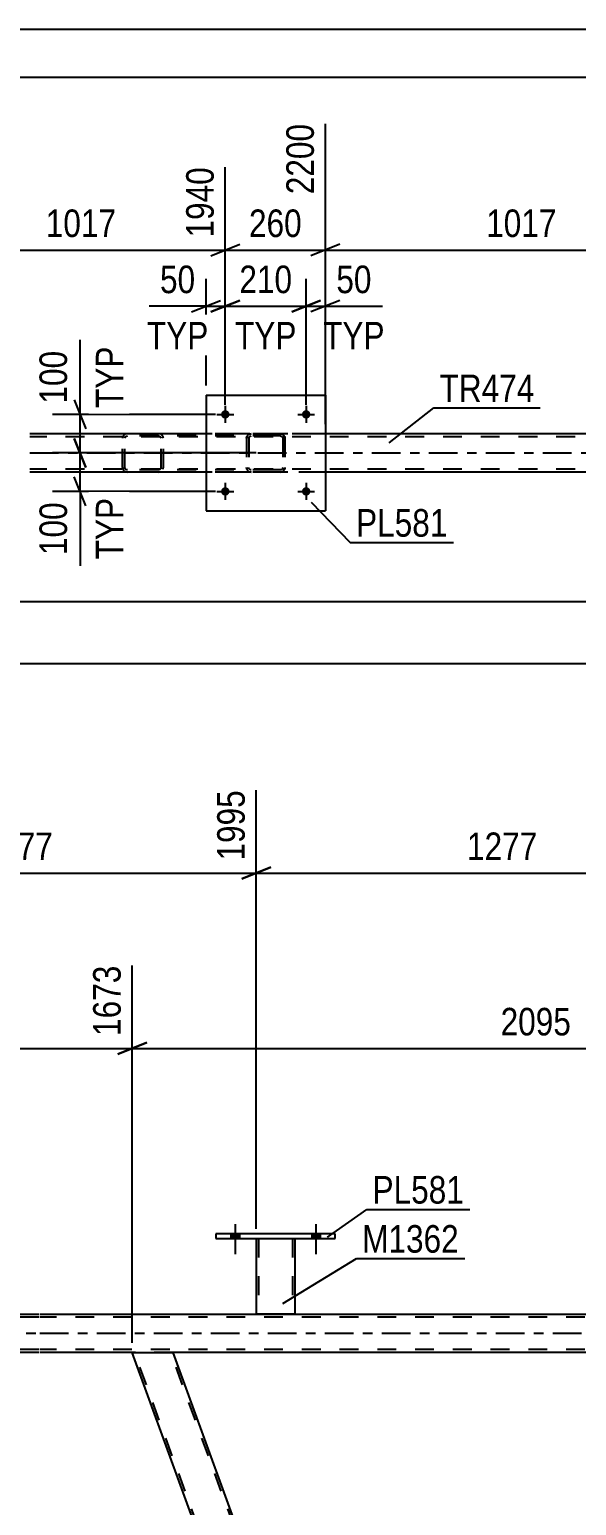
# Model space of a CAD drawing. Header units: millimetres. Extents: x 0 to 841, y 0 to 594.
# Drawn here: x 101.9 to 158.7, y 440.7 to 594 of the extents above; entities that cross this region are included whole.
import ezdxf

# ---------------------------------------------------------------- set-up
doc = ezdxf.new("R2010")
doc.units = ezdxf.units.MM
doc.linetypes.add('DXK_LINE_DOT2', pattern=[3.9198, 1.9599, -1.9599])
doc.linetypes.add('DXK_LINE_DOT3', pattern=[5.9187, 2.979, -0.9799, 0.9799, -0.9799])
doc.styles.add('Arial Narrow', font='ARIALN.TTF', dxfattribs={"height": 0.2})

# ---------------------------------------------------------------- blocks, each defined once
blk = doc.blocks.new('Unknown-814735472-1133')
at = {"color": 5, "linetype": 'Continuous'}
for p, q in [((841, 594), (0, 594)), ((836, 589), (5, 589))]:
    blk.add_line(p, q, dxfattribs=at)
blk = doc.blocks.new('Bolt-814735472-5138 - 5134')
at = {"linetype": 'Continuous'}
for points in [[(122.63, 554.01, -1), (121.75, 554.01, -1)], [(131.03, 554.01, -1), (130.15, 554.01, -1)]]:
    blk.add_hatch(color=1, dxfattribs=at).paths.add_polyline_path(points)
at = {"color": 1, "linetype": 'Continuous'}
for p, q in [((121.31, 554.01), (123.07, 554.01)), ((122.19, 554.89), (122.19, 553.13)), ((129.71, 554.01), (131.47, 554.01)), ((130.59, 554.89), (130.59, 553.13))]:
    blk.add_line(p, q, dxfattribs=at)
blk = doc.blocks.new('Bolt-814735472-5139 - 5134')
at = {"linetype": 'Continuous'}
for points in [[(122.63, 546.01, -1), (121.75, 546.01, -1)], [(131.03, 546.01, -1), (130.15, 546.01, -1)]]:
    blk.add_hatch(color=1, dxfattribs=at).paths.add_polyline_path(points)
at = {"color": 1, "linetype": 'Continuous'}
for p, q in [((121.31, 546.01), (123.07, 546.01)), ((122.19, 546.89), (122.19, 545.13)), ((129.71, 546.01), (131.47, 546.01)), ((130.59, 546.89), (130.59, 545.13))]:
    blk.add_line(p, q, dxfattribs=at)
blk = doc.blocks.new('Part-814735472-5174 - 5134')
at = {"color": 2, "linetype": 'Continuous'}
for p, q in [((120.19, 556.01), (120.19, 544.01)), ((120.19, 556.01), (132.59, 556.01)), ((132.59, 556.01), (132.59, 544.01)), ((120.19, 544.01), (132.59, 544.01))]:
    blk.add_line(p, q, dxfattribs=at)
blk = doc.blocks.new('Part-814735472-5175 - 5134')
at = {"color": 7, "linetype": 'DXK_LINE_DOT2'}
for p, q in [((124.39, 551.53), (124.43, 551.71)), ((124.43, 551.71), (124.39, 551.53)), ((124.39, 551.53), (124.39, 548.49)), ((124.63, 551.53), (124.65, 551.62)), ((124.63, 551.53), (124.63, 548.49)), ((124.65, 551.62), (124.7, 551.7)), ((124.69, 551.97), (124.87, 552.01)), ((124.87, 552.01), (124.69, 551.97)), ((124.7, 551.7), (124.78, 551.75)), ((124.78, 551.75), (124.87, 551.77)), ((127.91, 552.01), (124.87, 552.01)), ((127.91, 551.77), (124.87, 551.77)), ((127.91, 552.01), (128.1, 551.97)), ((128.1, 551.97), (127.91, 552.01)), ((127.91, 551.77), (128.01, 551.75)), ((128.01, 551.75), (128.08, 551.7)), ((128.08, 551.7), (128.14, 551.62)), ((128.14, 551.62), (128.15, 551.53)), ((128.15, 551.53), (128.15, 548.49)), ((128.36, 551.71), (128.39, 551.53)), ((128.39, 551.53), (128.36, 551.71)), ((128.39, 551.53), (128.39, 548.49)), ((124.43, 548.31), (124.39, 548.49)), ((124.39, 548.49), (124.43, 548.31)), ((124.65, 548.4), (124.63, 548.49)), ((124.7, 548.32), (124.65, 548.4)), ((124.87, 548.01), (124.69, 548.05)), ((124.69, 548.05), (124.87, 548.01)), ((124.78, 548.27), (124.7, 548.32)), ((124.87, 548.25), (124.78, 548.27)), ((127.91, 548.25), (124.87, 548.25)), ((127.91, 548.01), (124.87, 548.01)), ((128.01, 548.27), (127.91, 548.25)), ((128.1, 548.05), (127.91, 548.01)), ((127.91, 548.01), (128.1, 548.05)), ((128.08, 548.32), (128.01, 548.27)), ((128.14, 548.4), (128.08, 548.32)), ((128.15, 548.49), (128.14, 548.4)), ((128.39, 548.49), (128.36, 548.31)), ((128.36, 548.31), (128.39, 548.49))]:
    blk.add_line(p, q, dxfattribs=at)
at = {"color": 7, "linetype": 'DXK_LINE_DOT3'}
blk.add_line((126.39, 550.01), (126.39, 550.01), dxfattribs=at)
at = {"color": 7, "linetype": 'DXK_LINE_DOT2'}
for centre, start, end in [((124.87, 551.53), 112.5, 157.5), ((124.87, 551.53), 112.5, 157.5), ((127.91, 551.53), 22.5, 67.5), ((127.91, 551.53), 22.5, 67.5), ((124.87, 548.49), 202.5, 247.5), ((124.87, 548.49), 202.5, 247.5), ((127.91, 548.49), 292.5, 337.5), ((127.91, 548.49), 292.5, 337.5)]:
    blk.add_arc(centre, 0.48, start, end, dxfattribs=at)
blk = doc.blocks.new('Part-814735472-5275 - 5134')
at = {"color": 7, "linetype": 'DXK_LINE_DOT2'}
for p, q in [((111.53, 551.62), (111.51, 551.53)), ((111.51, 548.49), (111.51, 551.53)), ((111.55, 551.71), (111.53, 551.62)), ((111.77, 551.53), (111.79, 551.62)), ((111.77, 548.49), (111.77, 551.53)), ((111.79, 551.62), (111.84, 551.7)), ((112.02, 552.01), (111.83, 551.97)), ((111.84, 551.7), (111.93, 551.75)), ((111.93, 551.75), (112.02, 551.77)), ((127.01, 552.01), (112.02, 552.01)), ((127.01, 551.77), (112.02, 551.77)), ((115.46, 551.97), (115.26, 552.01)), ((115.26, 551.77), (115.36, 551.75)), ((115.36, 551.75), (115.44, 551.7)), ((115.44, 551.7), (115.5, 551.62)), ((115.5, 551.62), (115.52, 551.53)), ((115.52, 548.49), (115.52, 551.53)), ((115.75, 551.62), (115.73, 551.71)), ((115.77, 551.53), (115.75, 551.62)), ((115.77, 548.49), (115.77, 551.53)), ((111.51, 548.49), (111.53, 548.41)), ((111.53, 548.41), (111.55, 548.31)), ((111.79, 548.4), (111.77, 548.49)), ((111.84, 548.32), (111.79, 548.4)), ((111.83, 548.05), (112.02, 548.01)), ((111.93, 548.27), (111.84, 548.32)), ((112.02, 548.25), (111.93, 548.27)), ((127.01, 548.25), (112.02, 548.25)), ((127.01, 548.01), (112.02, 548.01)), ((115.36, 548.27), (115.26, 548.25)), ((115.26, 548.01), (115.46, 548.05)), ((115.44, 548.32), (115.36, 548.27)), ((115.5, 548.4), (115.44, 548.32)), ((115.52, 548.49), (115.5, 548.4)), ((115.73, 548.31), (115.75, 548.41)), ((115.75, 548.41), (115.77, 548.49))]:
    blk.add_line(p, q, dxfattribs=at)
for centre, start, end in [((112.01, 551.51), 110.7583, 155.68), ((115.28, 551.51), 24.32, 69.2417), ((112.01, 548.51), 204.32, 249.2417)]:
    blk.add_arc(centre, 0.496, start, end, dxfattribs=at)
blk = doc.blocks.new('Part-814735472-5334 - 5134')
at = {"color": 2, "linetype": 'Continuous'}
for p, q in [((120.19, 552.01), (101.91, 552.01)), ((171.27, 552.01), (132.59, 552.01)), ((120.19, 548.01), (101.91, 548.01)), ((171.27, 548.01), (132.59, 548.01))]:
    blk.add_line(p, q, dxfattribs=at)
at = {"color": 7, "linetype": 'DXK_LINE_DOT2'}
for p, q in [((766.09, 551.69), (101.91, 551.69)), ((766.09, 552.01), (120.19, 552.01)), ((132.59, 552.01), (120.19, 552.01)), ((766.09, 548.33), (101.91, 548.33)), ((762.86, 548.01), (101.91, 548.01)), ((132.59, 548.01), (120.19, 548.01))]:
    blk.add_line(p, q, dxfattribs=at)
at = {"color": 7, "linetype": 'DXK_LINE_DOT3'}
blk.add_line((101.91, 550.01), (766.09, 550.01), dxfattribs=at)
blk = doc.blocks.new('Bolt-814735472-3303 - 3299')
at = {"linetype": 'Continuous'}
for points in [[(122.77, 468.39), (123.65, 468.39), (123.65, 468.87), (122.77, 468.87)], [(131.17, 468.39), (132.05, 468.39), (132.05, 468.87), (131.17, 468.87)]]:
    blk.add_hatch(color=1, dxfattribs=at).paths.add_polyline_path(points)
at = {"color": 1, "linetype": 'Continuous'}
for p, q in [((123.21, 469.87), (123.21, 466.75)), ((131.61, 469.87), (131.61, 466.75)), ((122.77, 468.87), (122.77, 468.39)), ((123.65, 468.87), (123.65, 468.39)), ((131.17, 468.87), (131.17, 468.39)), ((132.05, 468.87), (132.05, 468.39))]:
    blk.add_line(p, q, dxfattribs=at)
blk = doc.blocks.new('Bolt-814735472-3304 - 3299')
at = {"linetype": 'Continuous'}
for points in [[(122.77, 468.39), (123.65, 468.39), (123.65, 468.87), (122.77, 468.87)], [(131.17, 468.39), (132.05, 468.39), (132.05, 468.87), (131.17, 468.87)]]:
    blk.add_hatch(color=1, dxfattribs=at).paths.add_polyline_path(points)
at = {"color": 1, "linetype": 'Continuous'}
for p, q in [((123.21, 469.87), (123.21, 466.75)), ((131.61, 469.87), (131.61, 466.75)), ((122.77, 468.87), (122.77, 468.39)), ((123.65, 468.87), (123.65, 468.39)), ((131.17, 468.87), (131.17, 468.39)), ((132.05, 468.87), (132.05, 468.39))]:
    blk.add_line(p, q, dxfattribs=at)
blk = doc.blocks.new('Part-814735472-3368 - 3299')
at = {"color": 2, "linetype": 'Continuous'}
for p, q in [((125.41, 468.39), (125.41, 460.55)), ((129.41, 468.39), (129.41, 460.55)), ((125.41, 460.55), (129.41, 460.55))]:
    blk.add_line(p, q, dxfattribs=at)
at = {"color": 7, "linetype": 'DXK_LINE_DOT2'}
for p, q in [((125.41, 468.39), (129.41, 468.39)), ((125.41, 468.39), (125.41, 468.39)), ((125.41, 468.39), (125.41, 468.39)), ((125.65, 468.39), (125.65, 460.55)), ((129.17, 468.39), (129.17, 460.55)), ((129.41, 468.39), (129.41, 468.39)), ((129.41, 468.39), (129.41, 468.39)), ((129.11, 460.55), (129.15, 460.55)), ((129.11, 460.55), (129.15, 460.55)), ((129.15, 460.55), (129.17, 460.55)), ((129.15, 460.55), (129.17, 460.55))]:
    blk.add_line(p, q, dxfattribs=at)
blk = doc.blocks.new('Part-814735472-3363 - 3299')
at = {"color": 2, "linetype": 'Continuous'}
for p, q in [((121.21, 468.87), (121.21, 468.39)), ((133.61, 468.87), (121.21, 468.87)), ((121.21, 468.39), (133.61, 468.39)), ((133.61, 468.39), (133.61, 468.87))]:
    blk.add_line(p, q, dxfattribs=at)
blk = doc.blocks.new('Part-814735472-3633 - 3299')
at = {"color": 2, "linetype": 'Continuous'}
for p, q in [((62.06, 460.54), (102.83, 460.54)), ((102.93, 460.54), (767.11, 460.54)), ((102.83, 456.54), (62.06, 456.54)), ((112.53, 456.54), (102.93, 456.54)), ((196.34, 456.54), (116.78, 456.54))]:
    blk.add_line(p, q, dxfattribs=at)
at = {"color": 7, "linetype": 'DXK_LINE_DOT2'}
for p, q in [((102.83, 460.22), (62.06, 460.22)), ((767.11, 460.22), (102.93, 460.22)), ((102.83, 456.86), (62.06, 456.86)), ((767.11, 456.86), (102.93, 456.86)), ((116.78, 456.54), (112.53, 456.54))]:
    blk.add_line(p, q, dxfattribs=at)
at = {"color": 7, "linetype": 'DXK_LINE_DOT3'}
for p, q in [((62.06, 458.54), (102.83, 458.54)), ((102.93, 458.54), (767.11, 458.54))]:
    blk.add_line(p, q, dxfattribs=at)
blk = doc.blocks.new('Part-814735472-3685 - 3299')
at = {"color": 2, "linetype": 'Continuous'}
for p, q in [((156.65, 335.32), (112.53, 456.54)), ((112.53, 456.54), (116.78, 456.54)), ((159.64, 338.79), (116.78, 456.54))]:
    blk.add_line(p, q, dxfattribs=at)
at = {"color": 7, "linetype": 'DXK_LINE_DOT2'}
for p, q in [((156.9, 335.32), (112.78, 456.54)), ((160.65, 335.32), (116.53, 456.54)), ((160.9, 335.32), (159.64, 338.79)), ((156.65, 335.32), (160.9, 335.32))]:
    blk.add_line(p, q, dxfattribs=at)
blk = doc.blocks.new('StraightDimension-814735472-5972 - 5134')
at = {"color": 7, "linetype": 'Continuous'}
for p, q in [((106.51, 551.51), (107.71, 548.51)), ((125.39, 550.01), (104.26, 550.01)), ((107.11, 546.01), (107.11, 550.01)), ((107.71, 544.51), (106.51, 547.51)), ((121.19, 546.01), (104.26, 546.01))]:
    blk.add_line(p, q, dxfattribs=at)
at = {"color": 0, "linetype": 'Continuous'}
blk.add_wipeout([(112.21, 545.94), (108.01, 545.94), (108.01, 538.35), (112.21, 538.35)], dxfattribs=at)
at = {"color": 0}
blk.add_wipeout([(106.36, 545.49), (102.16, 545.49), (102.16, 538.8), (106.36, 538.8)], dxfattribs=at)
at = {"color": 7, "linetype": 'Continuous'}
blk.add_line((107.11, 546.01), (107.11, 538.28), dxfattribs=at)
blk.add_line((107.11, 546.01), (107.11, 538.28), dxfattribs=at)
at = {"color": 3, "style": 'Arial Narrow'}
blk.add_text('100', height=2.863, rotation=90.0002, dxfattribs=at).set_placement((105.76, 539.4))
at = {"color": 3, "linetype": 'Continuous', "style": 'Arial Narrow'}
blk.add_text('TYP', height=2.863, rotation=90.0002, dxfattribs=at).set_placement((111.61, 538.95))
blk = doc.blocks.new('StraightDimension-814735472-12151 - 5134')
at = {"color": 7, "linetype": 'Continuous'}
blk.add_line((59.35, 528.12), (766.73, 528.12), dxfattribs=at)
blk = doc.blocks.new('StraightDimension-814735472-5386 - 5134')
at = {"color": 7, "linetype": 'Continuous'}
blk.add_line((59.99, 534.58), (766.09, 534.58), dxfattribs=at)
blk = doc.blocks.new('StraightDimension-814735472-5929 - 5134')
at = {"color": 7, "linetype": 'Continuous'}
for p, q in [((120.19, 557.01), (120.19, 568.11)), ((122.19, 555.01), (122.19, 568.11)), ((118.69, 564.66), (121.69, 565.86)), ((123.69, 565.86), (120.69, 564.66)), ((120.19, 565.26), (122.19, 565.26))]:
    blk.add_line(p, q, dxfattribs=at)
at = {"color": 0}
blk.add_wipeout([(119.67, 566.01), (119.67, 570.21), (114.81, 570.21), (114.81, 566.01)], dxfattribs=at)
at = {"color": 0, "linetype": 'Continuous'}
blk.add_wipeout([(121.04, 560.16), (121.04, 564.36), (113.45, 564.36), (113.45, 560.16)], dxfattribs=at)
at = {"color": 7, "linetype": 'Continuous'}
blk.add_line((120.19, 565.26), (114.29, 565.26), dxfattribs=at)
blk.add_line((120.19, 565.26), (114.29, 565.26), dxfattribs=at)
at = {"color": 3, "style": 'Arial Narrow'}
blk.add_text('50', height=2.863, dxfattribs=at).set_placement((115.41, 566.61))
at = {"color": 3, "linetype": 'Continuous', "style": 'Arial Narrow'}
blk.add_text('TYP', height=2.863, dxfattribs=at).set_placement((114.05, 560.76))
blk = doc.blocks.new('StraightDimension-814735472-5942 - 5134')
at = {"color": 7, "linetype": 'Continuous'}
for p, q in [((122.19, 555.01), (122.19, 568.11)), ((130.59, 555.01), (130.59, 568.11)), ((120.69, 564.66), (123.69, 565.86)), ((132.09, 565.86), (129.09, 564.66)), ((122.19, 565.26), (130.59, 565.26))]:
    blk.add_line(p, q, dxfattribs=at)
at = {"color": 0}
blk.add_wipeout([(129.74, 566.01), (129.74, 570.21), (123.05, 570.21), (123.05, 566.01)], dxfattribs=at)
at = {"color": 0, "linetype": 'Continuous'}
blk.add_wipeout([(130.19, 560.16), (130.19, 564.36), (122.6, 564.36), (122.6, 560.16)], dxfattribs=at)
at = {"color": 3, "style": 'Arial Narrow'}
blk.add_text('210', height=2.863, dxfattribs=at).set_placement((123.65, 566.61))
at = {"color": 3, "linetype": 'Continuous', "style": 'Arial Narrow'}
blk.add_text('TYP', height=2.863, dxfattribs=at).set_placement((123.2, 560.76))
blk = doc.blocks.new('StraightDimension-814735472-5958 - 5134')
at = {"color": 7, "linetype": 'Continuous'}
for p, q in [((130.59, 555.01), (130.59, 568.11)), ((132.59, 557.01), (132.59, 568.11)), ((129.09, 564.66), (132.09, 565.86)), ((134.09, 565.86), (131.09, 564.66)), ((130.59, 565.26), (132.59, 565.26))]:
    blk.add_line(p, q, dxfattribs=at)
at = {"color": 0}
blk.add_wipeout([(137.98, 566.01), (137.98, 570.21), (133.12, 570.21), (133.12, 566.01)], dxfattribs=at)
at = {"color": 0, "linetype": 'Continuous'}
blk.add_wipeout([(139.34, 560.16), (139.34, 564.36), (131.75, 564.36), (131.75, 560.16)], dxfattribs=at)
at = {"color": 7, "linetype": 'Continuous'}
blk.add_line((132.59, 565.26), (138.5, 565.26), dxfattribs=at)
blk.add_line((132.59, 565.26), (138.5, 565.26), dxfattribs=at)
at = {"color": 3, "style": 'Arial Narrow'}
blk.add_text('50', height=2.863, dxfattribs=at).set_placement((133.72, 566.61))
at = {"color": 3, "linetype": 'Continuous', "style": 'Arial Narrow'}
blk.add_text('TYP', height=2.863, dxfattribs=at).set_placement((132.35, 560.76))
blk = doc.blocks.new('StraightDimension-814735472-5995 - 5134')
at = {"color": 7, "linetype": 'Continuous'}
for p, q in [((106.51, 555.51), (107.71, 552.51)), ((121.19, 554.01), (104.26, 554.01)), ((107.11, 550.01), (107.11, 554.01)), ((107.71, 548.51), (106.51, 551.51)), ((125.39, 550.01), (104.26, 550.01))]:
    blk.add_line(p, q, dxfattribs=at)
at = {"color": 0, "linetype": 'Continuous'}
blk.add_wipeout([(112.21, 561.67), (108.01, 561.67), (108.01, 554.08), (112.21, 554.08)], dxfattribs=at)
at = {"color": 0}
blk.add_wipeout([(106.36, 561.22), (102.16, 561.22), (102.16, 554.54), (106.36, 554.54)], dxfattribs=at)
at = {"color": 7, "linetype": 'Continuous'}
blk.add_line((107.11, 554.01), (107.11, 561.75), dxfattribs=at)
blk.add_line((107.11, 554.01), (107.11, 561.75), dxfattribs=at)
at = {"color": 3, "style": 'Arial Narrow'}
blk.add_text('100', height=2.863, rotation=90.0002, dxfattribs=at).set_placement((105.76, 555.14))
at = {"color": 3, "linetype": 'Continuous', "style": 'Arial Narrow'}
blk.add_text('TYP', height=2.863, rotation=90.0002, dxfattribs=at).set_placement((111.61, 554.68))
blk = doc.blocks.new('StraightDimension-814735472-9689 - 5134')
at = {"color": 7, "linetype": 'Continuous'}
for p, q in [((132.59, 553.01), (132.59, 584.21)), ((173.27, 555.01), (173.27, 579.71)), ((134.09, 571.69), (131.09, 570.49)), ((132.59, 571.09), (173.27, 571.09)), ((171.77, 570.49), (174.77, 571.69))]:
    blk.add_line(p, q, dxfattribs=at)
at = {"color": 0, "linetype": 'Continuous'}
blk.add_wipeout([(172.67, 580.31), (168.47, 580.31), (168.47, 571.79), (172.67, 571.79)], dxfattribs=at)
at = {"color": 0}
blk.add_wipeout([(157.19, 571.84), (157.19, 576.04), (148.68, 576.04), (148.68, 571.84)], dxfattribs=at)
at = {"color": 3, "linetype": 'Continuous', "style": 'Arial Narrow'}
blk.add_text('3217', height=2.863, rotation=90.0002, dxfattribs=at).set_placement((172.07, 572.39))
at = {"color": 3, "style": 'Arial Narrow'}
blk.add_text('1017', height=2.863, dxfattribs=at).set_placement((149.28, 572.44))
blk = doc.blocks.new('StraightDimension-814735472-9690 - 5134')
at = {"color": 7, "linetype": 'Continuous'}
for p, q in [((132.59, 553.01), (132.59, 584.21)), ((122.19, 555.01), (122.19, 579.71)), ((120.69, 570.49), (123.69, 571.69)), ((122.19, 571.09), (132.59, 571.09)), ((134.09, 571.69), (131.09, 570.49))]:
    blk.add_line(p, q, dxfattribs=at)
at = {"color": 0}
blk.add_wipeout([(130.74, 571.84), (130.74, 576.04), (124.05, 576.04), (124.05, 571.84)], dxfattribs=at)
at = {"color": 3, "style": 'Arial Narrow'}
blk.add_text('260', height=2.863, dxfattribs=at).set_placement((124.65, 572.44))
at = {"color": 0, "linetype": 'Continuous'}
blk.add_wipeout([(131.99, 584.81), (127.79, 584.81), (127.79, 576.29), (131.99, 576.29)], dxfattribs=at)
at = {"color": 3, "linetype": 'Continuous', "style": 'Arial Narrow'}
blk.add_text('2200', height=2.863, rotation=90.0002, dxfattribs=at).set_placement((131.39, 576.89))
blk = doc.blocks.new('StraightDimension-814735472-9691 - 5134')
at = {"color": 7, "linetype": 'Continuous'}
for p, q in [((92.21, 553.01), (92.21, 582.38)), ((122.19, 555.01), (122.19, 579.71)), ((93.71, 571.69), (90.71, 570.49)), ((92.21, 571.09), (122.19, 571.09)), ((120.69, 570.49), (123.69, 571.69))]:
    blk.add_line(p, q, dxfattribs=at)
at = {"color": 0, "linetype": 'Continuous'}
blk.add_wipeout([(121.59, 580.31), (117.39, 580.31), (117.39, 571.79), (121.59, 571.79)], dxfattribs=at)
at = {"color": 0}
blk.add_wipeout([(111.46, 571.84), (111.46, 576.04), (102.95, 576.04), (102.95, 571.84)], dxfattribs=at)
at = {"color": 3, "linetype": 'Continuous', "style": 'Arial Narrow'}
blk.add_text('1940', height=2.863, rotation=90.0002, dxfattribs=at).set_placement((120.99, 572.39))
at = {"color": 3, "style": 'Arial Narrow'}
blk.add_text('1017', height=2.863, dxfattribs=at).set_placement((103.55, 572.44))
blk = doc.blocks.new('StraightDimension-814735472-4593 - 3299')
at = {"color": 7, "linetype": 'Continuous'}
for p, q in [((112.53, 457.54), (112.53, 496.75)), ((51.84, 466.04), (51.84, 491.27)), ((53.34, 488.74), (50.34, 487.54)), ((51.84, 488.14), (112.53, 488.14)), ((111.03, 487.54), (114.03, 488.74))]:
    blk.add_line(p, q, dxfattribs=at)
at = {"color": 0, "linetype": 'Continuous'}
for points in [[(111.93, 497.35), (107.73, 497.35), (107.73, 488.84), (111.93, 488.84)], [(51.24, 491.87), (47.04, 491.87), (47.04, 488.84), (51.24, 488.84)]]:
    blk.add_wipeout(points, dxfattribs=at)
at = {"color": 0}
blk.add_wipeout([(86.44, 488.89), (86.44, 493.09), (77.93, 493.09), (77.93, 488.89)], dxfattribs=at)
at = {"color": 3, "linetype": 'Continuous', "style": 'Arial Narrow'}
for s, height, p in [('1673', 2.863, (111.33, 489.44)), ('0', 2.86, (50.64, 489.44))]:
    blk.add_text(s, height=height, rotation=90.0002, dxfattribs=at).set_placement(p)
at = {"color": 3, "style": 'Arial Narrow'}
blk.add_text('1673', height=2.863, dxfattribs=at).set_placement((78.53, 489.49))
blk = doc.blocks.new('StraightDimension-814735472-4576 - 3299')
at = {"color": 7, "linetype": 'Continuous'}
for p, q in [((112.53, 457.54), (112.53, 496.75)), ((196.34, 457.54), (196.34, 496.75)), ((114.03, 488.74), (111.03, 487.54)), ((112.53, 488.14), (196.34, 488.14)), ((194.84, 487.54), (197.84, 488.74))]:
    blk.add_line(p, q, dxfattribs=at)
at = {"color": 0, "linetype": 'Continuous'}
blk.add_wipeout([(195.74, 497.35), (191.54, 497.35), (191.54, 488.84), (195.74, 488.84)], dxfattribs=at)
at = {"color": 0}
blk.add_wipeout([(158.69, 488.89), (158.69, 493.09), (150.18, 493.09), (150.18, 488.89)], dxfattribs=at)
at = {"color": 3, "linetype": 'Continuous', "style": 'Arial Narrow'}
blk.add_text('3769', height=2.863, rotation=90.0002, dxfattribs=at).set_placement((195.14, 489.44))
at = {"color": 3, "style": 'Arial Narrow'}
blk.add_text('2095', height=2.863, dxfattribs=at).set_placement((150.78, 489.49))
blk = doc.blocks.new('StraightDimension-814735472-8015 - 3299')
at = {"color": 7, "linetype": 'Continuous'}
for p, q in [((125.41, 469.39), (125.41, 514.97)), ((176.49, 469.39), (176.49, 514.97)), ((126.91, 506.96), (123.91, 505.76)), ((125.41, 506.36), (176.49, 506.36)), ((174.99, 505.76), (177.99, 506.96))]:
    blk.add_line(p, q, dxfattribs=at)
at = {"color": 0, "linetype": 'Continuous'}
blk.add_wipeout([(175.89, 515.57), (171.69, 515.57), (171.69, 507.06), (175.89, 507.06)], dxfattribs=at)
at = {"color": 0}
blk.add_wipeout([(155.2, 507.11), (155.2, 511.31), (146.69, 511.31), (146.69, 507.11)], dxfattribs=at)
at = {"color": 3, "linetype": 'Continuous', "style": 'Arial Narrow'}
blk.add_text('3272', height=2.863, rotation=90.0002, dxfattribs=at).set_placement((175.29, 507.66))
at = {"color": 3, "style": 'Arial Narrow'}
blk.add_text('1277', height=2.863, dxfattribs=at).set_placement((147.29, 507.71))
blk = doc.blocks.new('StraightDimension-814735472-8016 - 3299')
at = {"color": 7, "linetype": 'Continuous'}
for p, q in [((125.41, 469.39), (125.41, 514.97)), ((75.86, 469.39), (75.86, 513.14)), ((77.36, 506.96), (74.36, 505.76)), ((75.86, 506.36), (125.41, 506.36)), ((123.91, 505.76), (126.91, 506.96))]:
    blk.add_line(p, q, dxfattribs=at)
at = {"color": 0, "linetype": 'Continuous'}
blk.add_wipeout([(124.81, 515.57), (120.61, 515.57), (120.61, 507.06), (124.81, 507.06)], dxfattribs=at)
at = {"color": 0}
blk.add_wipeout([(104.89, 507.11), (104.89, 511.31), (96.38, 511.31), (96.38, 507.11)], dxfattribs=at)
at = {"color": 3, "linetype": 'Continuous', "style": 'Arial Narrow'}
blk.add_text('1995', height=2.863, rotation=90.0002, dxfattribs=at).set_placement((124.21, 507.66))
at = {"color": 3, "style": 'Arial Narrow'}
blk.add_text('1277', height=2.863, dxfattribs=at).set_placement((96.98, 507.71))
blk = doc.blocks.new('Mark-814735472-5170 - 5134')
at = {"color": 0}
blk.add_wipeout([(145.28, 541.31), (145.28, 544.31), (135.77, 544.31), (135.77, 541.31)], dxfattribs=at)
blk.add_wipeout([(145.28, 541.31), (145.28, 544.31), (135.77, 544.31), (135.77, 541.31)], dxfattribs=at)
at = {"color": 30, "linetype": 'Continuous'}
for p, q in [((131.1, 544.91), (135.17, 540.71)), ((135.17, 540.71), (145.88, 540.71))]:
    blk.add_line(p, q, dxfattribs=at)
at = {"color": 3, "style": 'Arial Narrow'}
blk.add_text('PL581', height=2.863, dxfattribs=at).set_placement((135.77, 541.31))
blk = doc.blocks.new('Mark-814735472-5330 - 5134')
at = {"color": 0}
blk.add_wipeout([(154.3, 555.29), (154.3, 558.29), (144.44, 558.29), (144.44, 555.29)], dxfattribs=at)
blk.add_wipeout([(154.3, 555.29), (154.3, 558.29), (144.44, 558.29), (144.44, 555.29)], dxfattribs=at)
at = {"color": 30, "linetype": 'Continuous'}
for p, q in [((139.2, 551.06), (143.84, 554.69)), ((143.84, 554.69), (154.9, 554.69))]:
    blk.add_line(p, q, dxfattribs=at)
at = {"color": 3, "style": 'Arial Narrow'}
blk.add_text('TR474', height=2.863, dxfattribs=at).set_placement((144.44, 555.29))
blk = doc.blocks.new('Mark-814735472-3359 - 3299')
at = {"color": 0}
blk.add_wipeout([(146.98, 472.02), (146.98, 475.02), (137.48, 475.02), (137.48, 472.02)], dxfattribs=at)
blk.add_wipeout([(146.98, 472.02), (146.98, 475.02), (137.48, 475.02), (137.48, 472.02)], dxfattribs=at)
at = {"color": 30, "linetype": 'Continuous'}
for p, q in [((132.82, 468.53), (136.88, 471.42)), ((136.88, 471.42), (147.58, 471.42))]:
    blk.add_line(p, q, dxfattribs=at)
at = {"color": 3, "style": 'Arial Narrow'}
blk.add_text('PL581', height=2.863, dxfattribs=at).set_placement((137.48, 472.02))
blk = doc.blocks.new('Mark-814735472-3364 - 3299')
at = {"color": 0}
blk.add_wipeout([(146.46, 466.92), (146.46, 469.92), (136.4, 469.92), (136.4, 466.92)], dxfattribs=at)
blk.add_wipeout([(146.46, 466.92), (146.46, 469.92), (136.4, 469.92), (136.4, 466.92)], dxfattribs=at)
at = {"color": 30, "linetype": 'Continuous'}
for p, q in [((128.18, 461.65), (135.8, 466.32)), ((135.8, 466.32), (147.06, 466.32))]:
    blk.add_line(p, q, dxfattribs=at)
at = {"color": 3, "style": 'Arial Narrow'}
blk.add_text('M1362', height=2.863, dxfattribs=at).set_placement((136.4, 466.92))

msp = doc.modelspace()

# ---------------------------------------------------------------- block references
for name in ['Unknown-814735472-1133', 'Part-814735472-5174 - 5134', 'Part-814735472-5334 - 5134', 'Bolt-814735472-5138 - 5134', 'Part-814735472-5275 - 5134', 'Part-814735472-5175 - 5134', 'Bolt-814735472-5139 - 5134', 'Bolt-814735472-3303 - 3299', 'Bolt-814735472-3304 - 3299', 'Part-814735472-3363 - 3299', 'Part-814735472-3368 - 3299', 'Part-814735472-3633 - 3299', 'Part-814735472-3685 - 3299']:
    msp.add_blockref(name, (0, 0))

# ---------------------------------------------------------------- next in the draw order: block references
for name in ['StraightDimension-814735472-5929 - 5134', 'StraightDimension-814735472-5972 - 5134', 'StraightDimension-814735472-4593 - 3299']:
    msp.add_blockref(name, (0, 0))

# ---------------------------------------------------------------- next in the draw order: block references
for name in ['StraightDimension-814735472-5942 - 5134', 'StraightDimension-814735472-12151 - 5134', 'StraightDimension-814735472-4576 - 3299']:
    msp.add_blockref(name, (0, 0))

# ---------------------------------------------------------------- next in the draw order: block references
for name in ['StraightDimension-814735472-5958 - 5134', 'StraightDimension-814735472-5995 - 5134', 'StraightDimension-814735472-5386 - 5134', 'StraightDimension-814735472-8015 - 3299']:
    msp.add_blockref(name, (0, 0))

# ---------------------------------------------------------------- next in the draw order: block references
for name in ['StraightDimension-814735472-9689 - 5134', 'Mark-814735472-5170 - 5134', 'StraightDimension-814735472-8016 - 3299', 'Mark-814735472-3359 - 3299']:
    msp.add_blockref(name, (0, 0))

# ---------------------------------------------------------------- next in the draw order: block references
for name in ['StraightDimension-814735472-9690 - 5134', 'Mark-814735472-5330 - 5134', 'Mark-814735472-3364 - 3299']:
    msp.add_blockref(name, (0, 0))

# ---------------------------------------------------------------- next in the draw order: block references
msp.add_blockref('StraightDimension-814735472-9691 - 5134', (0, 0))

doc.saveas('drawing.dxf')
